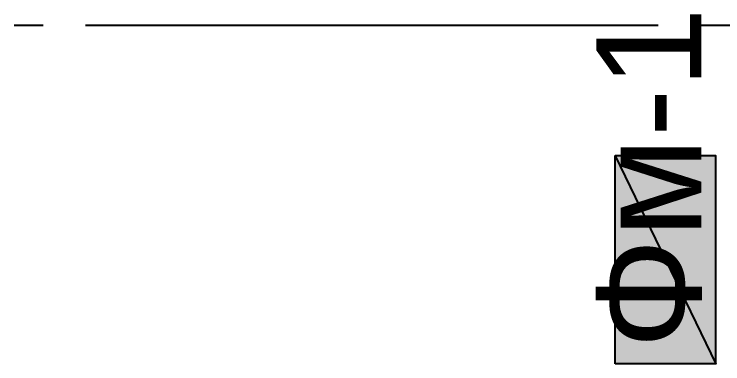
# Model space of a CAD drawing. Extents: x 8 to 21351, y 0 to 420.
# Drawn here: x 15607 to 15631.75, y 221.51 to 233.72 of the extents above; entities that cross this region are included whole.
import ezdxf

# ---------------------------------------------------------------- set-up
doc = ezdxf.new("R2010")
doc.units = 0
doc.styles.add('TEYPDFCAD_TEXT', font='arial.ttf')

msp = doc.modelspace()

# ---------------------------------------------------------------- hatches: boundary and pattern name
at = {"true_color": 0xffffff}
h = msp.add_hatch(color=0, dxfattribs=at)
h.paths.add_polyline_path([(15627.993, 221.509), (15627.993, 228.769), (15631.507, 221.509)])
h.paths.add_polyline_path([(15627.993, 228.769), (15631.507, 221.509), (15631.507, 228.769)])

# ---------------------------------------------------------------- linework, layer by layer
at = {"lineweight": 25}
for p, q in [((15608.012, 233.32), (15606.996, 233.32)), ((15629.496, 233.32), (15609.493, 233.32)), ((15631.993, 233.32), (15630.999, 233.32))]:
    msp.add_line(p, q, dxfattribs=at)
at = {"color": 0, "lineweight": 0, "true_color": 0xffffff}
msp.add_line((15631.507, 221.509), (15631.507, 228.769), dxfattribs=at)
at = {"color": 0, "true_color": 0xffffff}
for points in [[(15627.993, 221.509), (15627.993, 228.769), (15631.507, 221.509)], [(15627.993, 228.769), (15631.507, 221.509), (15631.507, 228.769)]]:
    msp.add_lwpolyline(points, close=True, dxfattribs=at)

# ---------------------------------------------------------------- texts
at = {"color": 7, "style": 'TEYPDFCAD_TEXT'}
msp.add_text('Фм-1', height=3.6618, rotation=90, dxfattribs=at).set_placement((15630.999, 222.017))

doc.saveas('drawing.dxf')
